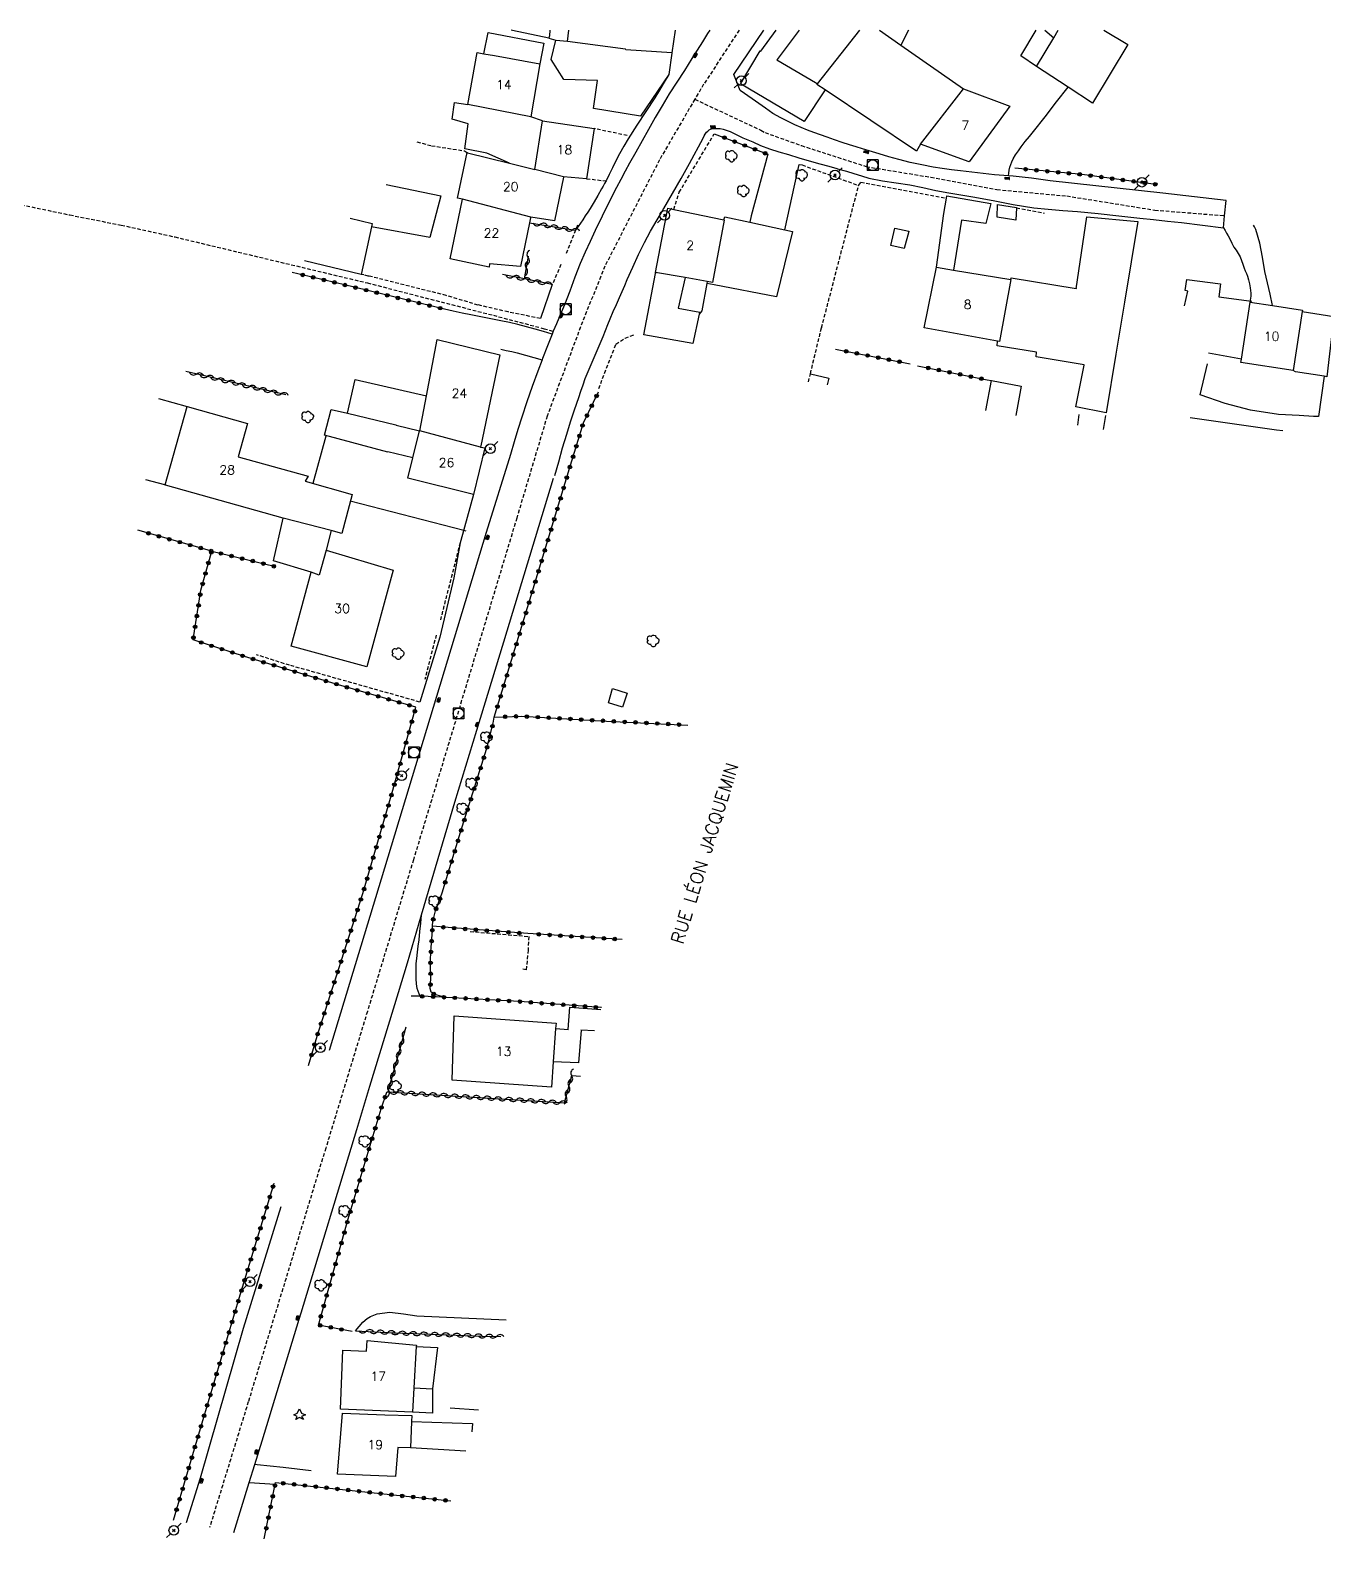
# Model space of a CAD drawing. Header units: millimetres. Extents: x 194066 to 195000, y 155070 to 156000.
# Drawn here: x 194244.3 to 194422.8, y 155792 to 156000 of the extents above; entities that cross this region are included whole.
import ezdxf
from ezdxf.enums import TextEntityAlignment as Align

# ---------------------------------------------------------------- set-up
doc = ezdxf.new("R2010")
doc.units = ezdxf.units.MM
doc.linetypes.add('DASHED', pattern=[0.75, 0.5, -0.25])
doc.layers.get('0').update_dxf_attribs({"linetype": 'CONTINUOUS'})
for name, color, linetype in [('W0001', 6, 'DASHED'), ('W0008', 7, 'CONTINUOUS'), ('W0014', 7, 'CONTINUOUS'), ('W0017', 7, 'CONTINUOUS'), ('W0070', 7, 'DASHED'), ('W0101', 7, 'CONTINUOUS'), ('W0104', 1, 'CONTINUOUS'), ('W0112', 1, 'DASHED'), ('W0211', 2, 'CONTINUOUS'), ('W0214', 2, 'CONTINUOUS'), ('W0300', 7, 'CONTINUOUS'), ('W0303', 7, 'CONTINUOUS'), ('W0310', 3, 'CONTINUOUS'), ('W0322', 7, 'CONTINUOUS'), ('W0323', 7, 'CONTINUOUS'), ('W0401', 7, 'CONTINUOUS'), ('W0420', 7, 'CONTINUOUS'), ('W0473', 7, 'CONTINUOUS'), ('W0989', 7, 'CONTINUOUS'), ('W0991', 7, 'CONTINUOUS'), ('W1102', 7, 'CONTINUOUS')]:
    doc.layers.add(name, color=color, linetype=linetype)
doc.styles.get("Standard").update_dxf_attribs({"font": 'romans.shx', "width": 0.85})

# ---------------------------------------------------------------- blocks, each defined once
blk = doc.blocks.new('T300')
for p, q in [((-0.8, 0.51), (-0.86, 0.34)), ((-0.86, 0.34), (-0.86, 0.17)), ((-0.86, 0.17), (-0.74, 0.06)), ((-0.69, 0.63), (-0.8, 0.51)), ((-0.8, -0.06), (-0.74, 0.06)), ((-0.74, 0.06), (-0.69, 0.11)), ((-0.57, 0.69), (-0.69, 0.63)), ((-0.46, 0.69), (-0.57, 0.69)), ((-0.29, 0.63), (-0.46, 0.69)), ((-0.29, 0.63), (-0.17, 0.74)), ((-0.23, 0.57), (-0.29, 0.63)), ((-0.17, 0.74), (-0.06, 0.8)), ((-0.06, 0.8), (0.06, 0.8)), ((0.06, 0.8), (0.23, 0.74)), ((0.23, 0.74), (0.34, 0.63)), ((0.34, 0.63), (0.4, 0.51)), ((0.46, 0.46), (0.34, 0.46)), ((0.4, 0.51), (0.4, 0.46)), ((0.57, 0.4), (0.46, 0.46)), ((0.57, 0.4), (0.69, 0.29)), ((0.69, 0.29), (0.74, 0.17)), ((0.74, 0.06), (0.69, -0.17)), ((0.74, 0.17), (0.74, 0.06)), ((-0.8, -0.17), (-0.8, -0.06)), ((-0.8, -0.23), (-0.8, -0.17)), ((-0.74, -0.34), (-0.8, -0.23)), ((-0.69, -0.4), (-0.74, -0.34)), ((-0.51, -0.46), (-0.69, -0.4)), ((-0.4, -0.46), (-0.51, -0.46)), ((-0.4, -0.46), (-0.34, -0.46)), ((-0.34, -0.46), (-0.34, -0.4)), ((-0.34, -0.51), (-0.34, -0.46)), ((-0.29, -0.63), (-0.34, -0.51)), ((-0.17, -0.74), (-0.29, -0.63)), ((-0.06, -0.8), (-0.17, -0.74)), ((0.06, -0.8), (-0.06, -0.8)), ((0.17, -0.74), (0.06, -0.8)), ((0.23, -0.69), (0.17, -0.74)), ((0.29, -0.46), (0.23, -0.46)), ((0.29, -0.63), (0.23, -0.69)), ((0.46, -0.4), (0.29, -0.46)), ((0.34, -0.51), (0.29, -0.63)), ((0.34, -0.51), (0.34, -0.46)), ((0.57, -0.34), (0.46, -0.4)), ((0.63, -0.29), (0.57, -0.34)), ((0.69, -0.17), (0.63, -0.29))]:
    blk.add_line(p, q)
blk = doc.blocks.new('T303')
for p, q in [((-0.77, 0), (-0.28, 0.21)), ((-0.28, -0.21), (-0.77, 0)), ((-0.28, 0.21), (0, 0.83)), ((0, 0.83), (0.28, 0.21)), ((0.28, 0.21), (0.83, 0)), ((0.83, 0), (0.28, -0.21)), ((-0.49, -0.63), (-0.28, -0.21)), ((0, -0.35), (-0.49, -0.63)), ((0.56, -0.63), (0, -0.35)), ((0.28, -0.21), (0.56, -0.63))]:
    blk.add_line(p, q)
blk = doc.blocks.new('T473')
for p, q in [((-0.166667, 0.166667), (0.166667, -0.166667)), ((-0.166667, -0.166667), (0.166667, 0.166667)), ((0.500001, 0.500001), (1.000002, 1.000002)), ((-1.000002, -1.000002), (-0.500001, -0.500001))]:
    blk.add_line(p, q)
blk.add_ellipse((0, 0), major_axis=(0.471405, 0.471405), ratio=1, start_param=5.4977871438, end_param=11.780972451)
blk = doc.blocks.new('T420')
for p, q in [((0.75, 0.75), (-0.75, 0.75)), ((-0.75, 0.75), (-0.75, -0.75)), ((0.75, 0.75), (0.75, -0.75)), ((0.75, -0.75), (-0.75, -0.75))]:
    blk.add_line(p, q)
blk.add_ellipse((0, 0), major_axis=(-0.53, 0.53), ratio=1, start_param=3.926991, end_param=10.210176)
blk = doc.blocks.new('T401')
for p, q in [((-0.3, 0.3), (0, 0.3)), ((-0.3, -0.25), (-0.3, 0.3)), ((-0.3, 0.15), (0, 0.15)), ((-0.3, 0), (0, 0)), ((0, 0.3), (0, -0.25)), ((-0.3, -0.15), (0, -0.15)), ((-0.3, -0.25), (-0.3, -0.3)), ((-0.3, -0.3), (0, -0.3)), ((0, -0.3), (0, -0.25))]:
    blk.add_line(p, q)
blk = doc.blocks.new('t323o')
at = {"color": 0, "linetype": 'Continuous'}
for radius in [0.25, 0.15]:
    blk.add_circle((0, 0), radius, dxfattribs=at)
blk = doc.blocks.new('t322o')
at = {"color": 0, "linetype": 'Continuous'}
for radius in [0.25, 0.15]:
    blk.add_circle((0, 0), radius, dxfattribs=at)
blk = doc.blocks.new('t310o')
at = {"color": 0, "linetype": 'Continuous'}
for centre, start, end in [((-0.5, 0.38), 216.8699, 323.1304), ((0.5, -0.37), 36.8699, 143.1303)]:
    blk.add_arc(centre, 0.625, start, end, dxfattribs=at)

msp = doc.modelspace()

# ---------------------------------------------------------------- linework, layer by layer
at = {"layer": 'W0001'}
for points in [[(194342.05, 156000), (194337.14, 155992.54), (194335.92, 155990.48)], [(194335.92, 155990.48), (194331.05, 155982.12), (194328.3, 155976.76), (194323.52, 155967.45), (194320.43, 155959.78), (194315.56, 155946.79), (194311.37, 155932.73), (194303.77, 155907.55), (194297.12, 155885.61), (194290.77, 155864.69), (194285.03, 155845.84), (194274.35, 155810.88), (194269.01, 155793.52)], [(194335.92, 155990.48), (194345.03, 155986.2), (194345.6, 155985.88), (194350.62, 155984.08), (194359.55, 155981.2), (194368.46, 155979.72), (194377.59, 155978.03), (194387.22, 155977.14), (194399.36, 155975.19), (194408.98, 155974.42)]]:
    msp.add_lwpolyline(points, dxfattribs=at)
at = {"layer": 'W0008'}
for points in [[(194355.5, 155980.93), (194355.61, 155980.9), (194356.84, 155980.56), (194357.87, 155980.23), (194358.9, 155979.9), (194359.94, 155979.6), (194361.8, 155979.23), (194363.68, 155978.96), (194365.56, 155978.67), (194367.36, 155978.3), (194369.15, 155977.91), (194370.95, 155977.56), (194372.05, 155977.38), (194373.15, 155977.2), (194374.25, 155977.03), (194377.05, 155976.51), (194379.84, 155975.96), (194382.65, 155975.51), (194384.65, 155975.3), (194386.66, 155975.14), (194388.67, 155974.98), (194391.54, 155974.7), (194394.41, 155974.4), (194397.27, 155974.1), (194399.19, 155973.89), (194401.11, 155973.67), (194403.02, 155973.46)], [(194384.9, 155979.23), (194383.63, 155979.4), (194382.36, 155979.58), (194381.08, 155979.73), (194379.81, 155979.85), (194379.16, 155979.9)], [(194403.02, 155973.46), (194408.83, 155972.76), (194408.98, 155974.42), (194409.17, 155976.52), (194400.46, 155977.51), (194384.9, 155979.23)], [(194295.05, 155867.32), (194296.3, 155871.39), (194298.25, 155878), (194302.85, 155893.53), (194306.38, 155905.12)], [(194281.38, 155822.25), (194281.65, 155823.13), (194289.3, 155848.43), (194291.12, 155854.41)], [(194272.36, 155792.83), (194274.49, 155799.74)]]:
    msp.add_lwpolyline(points, dxfattribs=at)
at = {"layer": 'W0014'}
for points in [[(194337.97, 156000), (194337.69, 155999.56), (194336.96, 155998.4), (194336.24, 155997.24), (194335.52, 155996.08), (194334.48, 155994.46), (194333.43, 155992.84), (194332.4, 155991.21), (194331.42, 155989.58), (194330.47, 155987.95), (194329.52, 155986.31), (194328.65, 155984.76), (194327.79, 155983.2), (194326.93, 155981.64), (194326.33, 155980.54), (194325.72, 155979.43), (194325.12, 155978.32), (194324.11, 155976.35), (194323.13, 155974.37), (194322.17, 155972.38), (194321.47, 155970.88), (194320.79, 155969.37), (194320.13, 155967.85), (194319.38, 155965.95), (194318.67, 155964.03), (194317.93, 155962.13), (194317.39, 155960.82), (194316.83, 155959.52), (194316.4, 155958.48), (194316.29, 155958.21), (194316.24, 155958.08), (194315.6, 155956.47), (194314.93, 155954.72), (194314.86, 155954.55), (194314.27, 155952.96), (194313.51, 155950.87), (194312.76, 155948.77), (194312.06, 155946.65), (194311.53, 155944.94), (194311.02, 155943.22), (194310.52, 155941.5)], [(194341.28, 155993.87), (194345.45, 156000)], [(194332.34, 155993.89), (194331.7, 155992.81), (194331.06, 155991.73), (194330.41, 155990.65), (194329.19, 155988.77), (194327.92, 155986.92), (194326.72, 155985.03), (194326.12, 155983.99), (194325.54, 155982.95), (194324.98, 155981.9), (194324.55, 155981.01), (194324.13, 155980.11), (194323.7, 155979.21)], [(194379.16, 155979.9), (194378.53, 155979.95), (194377.25, 155980.07), (194375.69, 155980.23), (194374.13, 155980.4), (194372.58, 155980.59), (194371.31, 155980.75), (194370.05, 155980.93), (194368.79, 155981.13), (194367.21, 155981.43), (194365.63, 155981.77), (194364.07, 155982.16), (194362.69, 155982.54), (194361.33, 155982.95), (194359.96, 155983.36), (194359.06, 155983.63), (194358.16, 155983.9), (194357.27, 155984.19), (194356.23, 155984.53), (194355.2, 155984.89), (194354.18, 155985.25), (194353.26, 155985.57), (194352.35, 155985.88), (194351.44, 155986.22), (194350.58, 155986.57), (194349.73, 155986.95), (194348.89, 155987.35), (194347.78, 155987.91), (194346.7, 155988.53), (194345.69, 155989.24), (194343.83, 155990.53), (194342.16, 155991.67), (194341.28, 155993.87)], [(194331.58, 155975.26), (194331.66, 155975.39), (194332.84, 155977.46), (194334.02, 155979.54), (194335.2, 155981.61), (194337.08, 155985.13), (194337.22, 155985.41), (194337.37, 155985.68), (194337.55, 155985.93), (194337.71, 155986.09), (194337.89, 155986.24), (194338.09, 155986.35), (194338.39, 155986.44), (194338.72, 155986.46), (194339.04, 155986.46), (194339.44, 155986.42), (194339.84, 155986.34), (194340.24, 155986.23), (194340.8, 155986.01), (194341.33, 155985.73), (194341.88, 155985.46), (194342.56, 155985.16), (194343.25, 155984.87), (194343.94, 155984.59)], [(194343.94, 155984.59), (194344.29, 155984.42), (194344.63, 155984.26), (194344.98, 155984.1), (194346.24, 155983.63), (194347.53, 155983.24), (194348.82, 155982.86), (194350.26, 155982.42), (194351.71, 155981.99), (194353.15, 155981.57), (194354.38, 155981.23), (194355.5, 155980.93)], [(194323.7, 155979.21), (194323.49, 155978.84), (194323.27, 155978.47), (194323.05, 155978.1), (194322.54, 155977.21), (194322.03, 155976.31), (194321.5, 155975.43), (194321.16, 155974.91), (194320.82, 155974.39), (194320.47, 155973.87), (194320.14, 155973.4), (194319.82, 155972.93), (194319.49, 155972.46)], [(194316.61, 155938.58), (194317.15, 155940.49), (194317.69, 155942.4), (194318.26, 155944.3), (194318.79, 155945.98), (194319.34, 155947.65), (194319.91, 155949.33), (194320.2, 155950.21), (194320.51, 155951.09), (194320.82, 155951.96), (194321.61, 155953.91), (194322.47, 155955.84), (194323.3, 155957.78), (194323.62, 155958.59), (194323.93, 155959.4), (194324.25, 155960.2), (194324.67, 155961.19), (194325.11, 155962.17), (194325.54, 155963.14), (194325.9, 155963.97), (194326.26, 155964.79), (194326.61, 155965.61), (194327.37, 155967.33), (194328.14, 155969.05), (194328.97, 155970.73), (194329.83, 155972.3), (194330.75, 155973.85), (194331.58, 155975.25)], [(194316.27, 155964.91), (194314.63, 155960.24)], [(194310.52, 155941.5), (194307.14, 155930.75), (194299.85, 155906.61), (194293.11, 155884.45), (194285.48, 155859.3)], [(194306.38, 155905.13), (194309.59, 155915.67), (194316.45, 155938.21)], [(194305.4, 155935.99), (194303.64, 155929.65)], [(194303.56, 155929.33), (194302.71, 155924.48), (194300.75, 155916.3), (194298, 155907.36)], [(194291.12, 155854.41), (194295.05, 155867.32)], [(194278.83, 155837.76), (194273.62, 155820.96), (194267.7, 155800.32), (194265.8, 155794.18)], [(194274.49, 155799.74), (194275.26, 155802.21), (194276.27, 155805.47), (194281.38, 155822.25)]]:
    msp.add_lwpolyline(points, dxfattribs=at)
at = {"layer": 'W0017'}
for points in [[(194379.16, 155979.9), (194379.22, 155980.3), (194379.28, 155980.7), (194379.36, 155981.09), (194379.48, 155981.48), (194379.64, 155981.86), (194379.82, 155982.24), (194380.15, 155982.82), (194380.54, 155983.38), (194380.94, 155983.92), (194381.49, 155984.63), (194382.05, 155985.33), (194382.61, 155986.02), (194384.21, 155988.06), (194385.8, 155990.11), (194387.39, 155992.16)], [(194345.97, 155982.89), (194343.67, 155974.41), (194343.49, 155973.53)], [(194348.32, 155972.48), (194349.73, 155978.75), (194350.33, 155981.47)], [(194415.6, 155962.04), (194415.24, 155963.6), (194414.88, 155965.17), (194414.52, 155966.73), (194414.18, 155968.68), (194413.85, 155970.63), (194413.27, 155972.5), (194413.17, 155972.7), (194413.08, 155972.9), (194412.98, 155973.11)], [(194408.83, 155972.76), (194409.04, 155972.39), (194409.25, 155972.02), (194409.46, 155971.65), (194409.73, 155971.13), (194409.99, 155970.61), (194410.27, 155970.1), (194410.56, 155969.65), (194410.86, 155969.21), (194411.12, 155968.76), (194411.32, 155968.25), (194411.49, 155967.72), (194411.67, 155967.2), (194411.83, 155966.83), (194411.99, 155966.46), (194412.14, 155966.08), (194412.29, 155965.56), (194412.4, 155965.03), (194412.48, 155964.49), (194412.53, 155964.11), (194412.57, 155963.72), (194412.58, 155963.33), (194412.56, 155963.06), (194412.52, 155962.78), (194412.49, 155962.51)], [(194316.24, 155958.08), (194315.07, 155958.43), (194313.89, 155958.78), (194312.72, 155959.1), (194311.54, 155959.4), (194310.36, 155959.68), (194309.17, 155959.94), (194307.79, 155960.22), (194306.41, 155960.48), (194305.04, 155960.75), (194303.83, 155961), (194302.62, 155961.26), (194301.41, 155961.52)], [(194309.15, 155956.02), (194309.92, 155955.84), (194310.68, 155955.67), (194311.44, 155955.49), (194312.59, 155955.19), (194313.73, 155954.87), (194314.86, 155954.55)], [(194283.04, 155801.35), (194279.16, 155801.8), (194275.57, 155802.17), (194275.26, 155802.21)], [(194274.49, 155799.74), (194278.07, 155799.52)]]:
    msp.add_lwpolyline(points, dxfattribs=at)
at = {"layer": 'W0070'}
for points in [[(194123.54, 155987.41), (194130.15, 155987.27), (194138.53, 155987.4), (194146.89, 155987.63), (194155.6, 155987.74), (194163.75, 155987.93), (194170.18, 155987.93), (194175.21, 155987.73), (194180.52, 155987.31), (194187.78, 155986.36), (194195.05, 155985.02), (194203.44, 155983.6), (194211.19, 155982.13), (194221.81, 155980.19), (194229.8, 155978.69), (194249.75, 155974.52)], [(194249.75, 155974.52), (194256.82, 155973.12), (194264.22, 155971.49), (194290.77, 155965.15), (194308.14, 155960.68), (194315.13, 155958.84), (194316.4, 155958.48)]]:
    msp.add_lwpolyline(points, dxfattribs=at)
at = {"layer": 'W0101'}
for points in [[(194313.33, 155988.04), (194304.62, 155989.77), (194305.9, 155996.92), (194306.85, 155996.75), (194308.3, 155996.49), (194314.57, 155995.37)], [(194314.57, 155995.37), (194313.33, 155988.04)], [(194367.02, 155984.28), (194372.96, 155991.91)], [(194372.96, 155991.91), (194379.34, 155989.54), (194373.73, 155981.85)], [(194313.87, 155980.78), (194313.87, 155980.77), (194314.9, 155987.52), (194322.06, 155986.42)], [(194322.06, 155986.42), (194321, 155979.52), (194317.82, 155979.77)], [(194373.73, 155981.85), (194367.06, 155984.26)], [(194303.89, 155976.7), (194303.21, 155976.84), (194304.51, 155983.12), (194304.57, 155983.1), (194310.35, 155981.66), (194313.87, 155980.78)], [(194317.82, 155979.77), (194317.81, 155979.72), (194316.56, 155973.71), (194313.29, 155974.21)], [(194313.29, 155974.21), (194313.27, 155974.13), (194313.13, 155973.45), (194311.89, 155967.43), (194307.63, 155967.76), (194307.57, 155967.34), (194302.18, 155968.45), (194303.88, 155976.7), (194303.89, 155976.7)], [(194330.52, 155966.58), (194332.22, 155975.46)], [(194332.22, 155975.46), (194333.04, 155975.29), (194339.94, 155973.83), (194339.98, 155973.82), (194338.38, 155965.19), (194338.36, 155965.19)], [(194334.57, 155965.88), (194330.52, 155966.58)], [(194338.36, 155965.19), (194337.61, 155965.33), (194334.57, 155965.88)], [(194298, 155944.76), (194298.92, 155949.57), (194300.4, 155957.37), (194309.02, 155955.25)], [(194309.02, 155955.25), (194306.42, 155942.67), (194306.39, 155942.52)], [(194279.16, 155932.71), (194262.91, 155937.27), (194262.86, 155937.29), (194262.87, 155937.32), (194265.9, 155948.12), (194274.26, 155945.77), (194272.96, 155941.18), (194282.59, 155938.48), (194282.2, 155937.81), (194288.68, 155935.98)], [(194306.39, 155942.52), (194306.38, 155942.52), (194306.43, 155942.51), (194306.98, 155942.4), (194305.4, 155935.99), (194296.35, 155938.21), (194297.04, 155941.03), (194297.96, 155944.77), (194298, 155944.76)], [(194288.68, 155935.98), (194287.26, 155930.62), (194285.79, 155931.01), (194285.79, 155931.01)], [(194285.79, 155931.01), (194279.16, 155932.71)], [(194285.08, 155928.29), (194294.33, 155925.53), (194290.71, 155912.23), (194280.27, 155915.08), (194283.04, 155925.26)], [(194285.08, 155928.29), (194284.14, 155924.87), (194283.04, 155925.26)]]:
    msp.add_lwpolyline(points, dxfattribs=at)
for points in [[(194369.27, 155967.32), (194371.58, 155966.93), (194379.5, 155965.62), (194377.93, 155957.05), (194377.67, 155957.1), (194367.56, 155958.95), (194369.27, 155967.32)], [(194412.49, 155962.51), (194415.6, 155962.04), (194419.71, 155961.41), (194419.68, 155961.19), (194418.44, 155953.07), (194411.22, 155954.17), (194411.29, 155954.64), (194412.49, 155962.51)], [(194316.79, 155863.1), (194316.73, 155862.33), (194316.41, 155857.74), (194316.17, 155854.27), (194302.44, 155855.22), (194302.76, 155864.09), (194302.75, 155864.08), (194316.79, 155863.1)], [(194287.08, 155809.84), (194287.4, 155817.99), (194290.63, 155817.86), (194290.65, 155817.86), (194290.74, 155819.32), (194297.53, 155818.66), (194297.52, 155818.51), (194297.17, 155812.79), (194296.97, 155809.46)], [(194287.32, 155809.3), (194293.2, 155809.09), (194296.88, 155808.96), (194296.86, 155808.17), (194296.73, 155804.5), (194294.98, 155804.56), (194294.67, 155800.59), (194286.66, 155800.88)]]:
    msp.add_lwpolyline(points, close=True, dxfattribs=at)
at = {"layer": 'W0104'}
for points in [[(194306.85, 155996.75), (194307.42, 155999.7), (194315.12, 155998.2), (194314.57, 155995.37)], [(194315.78, 155998.89), (194310.8, 155999.97), (194310.81, 156000)], [(194315.93, 156000), (194315.87, 155999.2), (194315.83, 155999.08), (194315.78, 155998.89), (194316.76, 155998.61)], [(194328.45, 155988.12), (194321.97, 155989.22), (194322.52, 155993.05), (194317.86, 155993.18), (194316.1, 155995.94), (194316.76, 155998.61), (194318.38, 155998.47), (194318.37, 155998.45), (194318.55, 156000)], [(194332.75, 155996.86), (194326.4, 155997.31), (194326.37, 155997.36), (194318.37, 155998.45)], [(194333.19, 156000), (194332.75, 155996.86)], [(194353.89, 155991.78), (194351.01, 155987.41), (194342.23, 155992.6), (194344.93, 155997.16), (194345.02, 155997.09), (194347.12, 156000)], [(194350.3, 156000), (194347.28, 155995.96), (194347.25, 155995.91), (194352.56, 155992.77)], [(194366.47, 155983.3), (194353.89, 155991.78), (194352.77, 155992.53), (194352.85, 155992.62), (194358.68, 156000)], [(194361.4, 156000), (194364.33, 155997.95), (194372.96, 155991.91)], [(194365.41, 156000), (194364.33, 155997.95)], [(194383.04, 155994.99), (194380.89, 155996.48), (194383.01, 156000)], [(194392.34, 156000), (194395.62, 155998.03), (194390.78, 155989.94), (194387.39, 155992.16), (194386.23, 155992.91), (194383.04, 155994.99)], [(194383.04, 155994.99), (194385.41, 155998.95), (194386.04, 156000)], [(194384.19, 156000), (194385.41, 155998.95)], [(194332.75, 155996.83), (194332.34, 155993.89), (194328.45, 155988.12)], [(194352.56, 155992.77), (194352.85, 155992.62)], [(194310.35, 155981.66), (194307.24, 155983.02), (194304.2, 155983.65), (194304.66, 155987.08), (194302.47, 155987.71), (194302.78, 155990.02), (194304.62, 155989.77)], [(194314.9, 155987.52), (194313.33, 155988.04)], [(194367.06, 155984.26), (194367.02, 155984.28), (194367.02, 155984.27), (194366.47, 155983.3)], [(194293.37, 155978.72), (194300.88, 155977.15), (194299.4, 155971.41), (194291.34, 155972.9)], [(194369.27, 155967.32), (194370.26, 155974.71), (194370.27, 155974.71), (194370.64, 155976.83), (194370.69, 155977.16), (194376.73, 155976.11), (194376.06, 155973.34), (194372.71, 155973.79), (194372.71, 155973.78), (194371.58, 155966.93)], [(194288.41, 155974.09), (194291.44, 155973.36), (194291.34, 155972.9), (194289.92, 155966.31), (194282.09, 155968.18)], [(194339.94, 155973.83), (194340.05, 155974.28), (194343.49, 155973.53), (194348.32, 155972.48), (194349.38, 155972.25), (194347.2, 155963.22), (194338.57, 155964.87)], [(194379.5, 155965.62), (194379.54, 155965.84), (194388.52, 155964.36), (194388.51, 155964.34), (194390, 155974.26), (194397, 155973.6), (194395.17, 155962.51), (194393.99, 155955.31), (194392.66, 155947.24), (194388.47, 155948.06), (194389.6, 155953.8), (194389.6, 155953.85), (194382.98, 155954.94), (194383.04, 155955.59), (194377.61, 155956.48), (194377.67, 155957.1)], [(194328.89, 155958.01), (194330.49, 155966.43), (194330.49, 155966.42), (194330.52, 155966.58)], [(194334.57, 155965.88), (194333.64, 155961.67), (194336.6, 155961.12), (194336.54, 155960.86), (194335.64, 155956.78), (194328.89, 155958.01)], [(194337.61, 155965.33), (194337.56, 155965.06), (194336.88, 155961.32)], [(194338.57, 155964.87), (194337.56, 155965.06)], [(194403.44, 155962.01), (194403.89, 155964.02), (194403.56, 155964.09), (194403.77, 155965.64), (194408.4, 155965.03), (194408.17, 155963.23), (194412.68, 155962.63), (194412.49, 155962.51)], [(194336.88, 155961.32), (194336.54, 155960.86)], [(194419.68, 155961.19), (194424.04, 155960.52), (194423.07, 155952.22), (194422.88, 155952.25), (194422.72, 155952.27), (194418.73, 155952.89)], [(194411.29, 155954.64), (194406.75, 155955.48)], [(194351.86, 155952.63), (194354.39, 155952.01), (194354.16, 155951.08)], [(194418.73, 155952.89), (194418.44, 155953.07)], [(194288.01, 155947.17), (194289.08, 155951.82), (194298.92, 155949.57)], [(194376.06, 155947.56), (194376.81, 155951.68), (194380.94, 155950.93), (194380.21, 155946.89)], [(194261.98, 155949.22), (194265.9, 155948.12)], [(194297.04, 155941.03), (194293.59, 155941.86), (194293.59, 155941.83), (194284.85, 155944.15), (194285.79, 155947.7), (194288.01, 155947.17), (194294.68, 155945.56), (194294.72, 155945.55), (194297.96, 155944.77)], [(194262.86, 155937.29), (194260.23, 155938.02)], [(194283.04, 155925.26), (194283.04, 155925.26), (194277.83, 155926.81), (194279.16, 155932.71)], [(194285.79, 155931.01), (194285.79, 155931), (194285.08, 155928.29)], [(194316.73, 155862.33), (194318.5, 155862.2), (194318.48, 155862.21), (194318.7, 155865.27), (194322.97, 155864.95)], [(194322.07, 155862), (194320.19, 155862.13), (194320.23, 155862.13), (194319.9, 155857.62), (194316.41, 155857.74)], [(194297.52, 155818.51), (194300.45, 155818.35), (194299.75, 155812.65)], [(194297.17, 155812.79), (194299.75, 155812.65), (194299.77, 155809.31), (194296.97, 155809.46)], [(194296.86, 155808.17), (194305.25, 155807.89), (194305.18, 155806.75)], [(194304.36, 155804.05), (194296.73, 155804.5)]]:
    msp.add_lwpolyline(points, dxfattribs=at)
for points in [[(194377.68, 155975.95), (194380.27, 155975.54), (194380.27, 155975.5), (194380.19, 155973.79), (194377.6, 155974.21)], [(194364.79, 155969.9), (194362.94, 155970.32), (194363.48, 155972.72), (194365.42, 155972.29), (194365.42, 155972.25), (194364.79, 155969.9)], [(194324.55, 155909.23), (194326.6, 155908.57), (194325.97, 155906.63), (194324.01, 155907.27), (194324, 155907.24), (194324.55, 155909.23)]]:
    msp.add_lwpolyline(points, close=True, dxfattribs=at)
at = {"layer": 'W0112'}
for points in [[(194326.61, 155985.47), (194322.06, 155986.42)], [(194333.04, 155975.29), (194333.77, 155977.66), (194338.61, 155985.72)], [(194297.6, 155984.59), (194299.6, 155984.07), (194299.61, 155984.07), (194304.14, 155983.36), (194304.57, 155983.1)], [(194350.33, 155981.47), (194350.71, 155981.41)], [(194350.71, 155981.41), (194358.51, 155978.59), (194358.82, 155979.02), (194370.64, 155976.83)], [(194321, 155979.52), (194323.7, 155979.21)], [(194351.59, 155951.5), (194351.86, 155952.63), (194353.4, 155959.01), (194353.4, 155958.96), (194358.51, 155978.59)], [(194380.27, 155975.5), (194384.09, 155974.77)], [(194319.75, 155973.09), (194319.49, 155972.46), (194319.48, 155972.43), (194318.09, 155969.01)], [(194317.45, 155967.71), (194316.27, 155964.91)], [(194314.63, 155960.24), (194310.21, 155961.14), (194310.19, 155961.14), (194306.06, 155962.11), (194306.04, 155962.09), (194301.65, 155963.41), (194301.65, 155963.41), (194291, 155966.09), (194290.9, 155966.08), (194290.26, 155966.28), (194289.92, 155966.31)], [(194322.67, 155950.58), (194325.03, 155956.7), (194326.32, 155957.55), (194327.62, 155958.03)], [(194303.64, 155929.65), (194303.56, 155929.33), (194300.82, 155918.63)], [(194300.27, 155916.6), (194298.68, 155910.46)], [(194298, 155907.36), (194280.05, 155912.43), (194280.05, 155912.42), (194275.47, 155913.88)], [(194304.94, 155875.72), (194313.02, 155875.03), (194312.92, 155873.2), (194312.93, 155873.16), (194312.68, 155870.45), (194312.02, 155870.55)]]:
    msp.add_lwpolyline(points, dxfattribs=at)
at = {"layer": 'W0211'}
msp.add_lwpolyline([(194422.72, 155952.27), (194421.91, 155946.71), (194421.22, 155946.74), (194419.28, 155946.88), (194416.4, 155947), (194412.54, 155947.61), (194409.05, 155948.53), (194405.62, 155949.73), (194406.63, 155953.99)], dxfattribs=at)
at = {"layer": 'W0214'}
for points in [[(194417.01, 155944.76), (194416.12, 155944.85), (194404.24, 155946.53)], [(194298.03, 155866.78), (194297.89, 155867.13), (194297.76, 155867.49), (194297.65, 155867.85), (194297.54, 155868.52), (194297.49, 155869.21), (194297.48, 155869.9), (194297.49, 155870.6), (194297.52, 155871.3), (194297.58, 155872), (194297.67, 155872.86), (194297.78, 155873.71), (194297.89, 155874.56), (194298.02, 155875.71), (194298.14, 155876.86), (194298.25, 155878)], [(194289.11, 155820.66), (194289.63, 155821.26), (194290.15, 155821.85), (194290.74, 155822.36), (194291.18, 155822.61), (194291.65, 155822.83), (194292.12, 155823.01), (194293.88, 155823.22), (194295.73, 155822.98), (194297.57, 155822.74), (194309.89, 155822.16)]]:
    msp.add_lwpolyline(points, dxfattribs=at)
at = {"layer": 'W0300'}
for points in [[(194388.72, 155945.52), (194388.94, 155947)], [(194392.55, 155946.87), (194392.22, 155944.96)], [(194302.17, 155810.04), (194306.11, 155809.78)]]:
    msp.add_lwpolyline(points, dxfattribs=at)
at = {"layer": 'W0303'}
for points in [[(194283.3, 155937.54), (194285.07, 155944.07)], [(194304.37, 155930.93), (194304.07, 155931.01), (194288.42, 155935.04)]]:
    msp.add_lwpolyline(points, dxfattribs=at)
at = {"layer": 'W0310'}
for points in [[(194313.13, 155973.45), (194319.15, 155972.45), (194319.48, 155972.43)], [(194312.44, 155965.69), (194312.99, 155968.84)], [(194316.27, 155964.91), (194312.44, 155965.69), (194309.39, 155966.32)], [(194279.52, 155949.71), (194265.75, 155952.93)], [(194296.08, 155862.51), (194293.61, 155853.59), (194317.96, 155852.09), (194318.98, 155855.87), (194320.17, 155855.78)], [(194289.11, 155820.66), (194291.77, 155820.53), (194294.43, 155820.39), (194297.1, 155820.27), (194306.6, 155819.93), (194309.19, 155819.87)]]:
    msp.add_lwpolyline(points, dxfattribs=at)
at = {"layer": 'W0322'}
for points in [[(194301.07, 155881.06), (194303.63, 155889.43), (194307.25, 155901), (194308.11, 155904.43), (194308.27, 155905.29)], [(194301.35, 155866.65), (194300.7, 155866.84), (194300.05, 155867.02), (194299.58, 155867.34), (194299.43, 155867.88), (194299.47, 155868.56), (194299.51, 155869.23), (194299.49, 155870.06), (194299.49, 155870.89), (194299.49, 155871.72), (194299.54, 155872.91), (194299.62, 155874.11), (194299.7, 155875.3), (194299.73, 155875.97), (194299.75, 155876.45), (194299.76, 155876.64), (194299.83, 155877.3), (194300.15, 155878.57), (194300.61, 155879.81), (194301.07, 155881.06)]]:
    msp.add_lwpolyline(points, dxfattribs=at)
at = {"layer": 'W0323'}
for points in [[(194310.8, 155999.97), (194310.58, 156000)], [(194338.61, 155985.72), (194345.97, 155982.89)], [(194399.48, 155978.74), (194389.32, 155980.1), (194380.05, 155980.98)], [(194301.41, 155961.52), (194287.41, 155964.93), (194280.39, 155966.6)], [(194355.33, 155956), (194365.63, 155953.99)], [(194366.63, 155953.73), (194376.22, 155951.78), (194376.81, 155951.68)], [(194308.27, 155905.29), (194313.51, 155922.5), (194318.79, 155940.03), (194320.57, 155945.87), (194322.65, 155950.14)], [(194269.3, 155928.15), (194259.14, 155931.04)], [(194282.65, 155857.25), (194283.83, 155861.3), (194290.14, 155880.96), (194294.29, 155895.2), (194297.47, 155906.64), (194286.79, 155909.73), (194273.81, 155913.65), (194266.74, 155915.93), (194267.82, 155922.78), (194269.3, 155928.15), (194277.94, 155926.08)], [(194308.27, 155905.29), (194312.08, 155905.39), (194323.74, 155904.74), (194334.96, 155904.19)], [(194312.9, 155875.42), (194301.89, 155876.25), (194299.75, 155876.45)], [(194325.92, 155874.6), (194324.46, 155874.71), (194312.9, 155875.42)], [(194323.06, 155865.23), (194322.95, 155865.23), (194311.74, 155866.06), (194301.68, 155866.64), (194301.56, 155866.64), (194301.44, 155866.65), (194301.35, 155866.65), (194298.03, 155866.78), (194296.83, 155866.82)], [(194288.68, 155820.57), (194284.01, 155821.44), (194288.14, 155836.11), (194292.65, 155851.27), (194293.44, 155853.56)], [(194293.44, 155853.56), (194293.61, 155853.59)], [(194264.04, 155794.55), (194267.97, 155807.99), (194273.23, 155825.6), (194277.9, 155841.01), (194277.9, 155841.01)], [(194276.53, 155791.98), (194276.53, 155791.98), (194278.07, 155799.52), (194278.12, 155799.75), (194302.26, 155797.2)]]:
    msp.add_lwpolyline(points, dxfattribs=at)
at = {"layer": 'W1102'}
for points in [[(194317.82, 155979.77), (194313.87, 155980.77)], [(194313.29, 155974.21), (194303.89, 155976.7)], [(194306.38, 155942.52), (194298, 155944.76)]]:
    msp.add_lwpolyline(points, dxfattribs=at)

# ---------------------------------------------------------------- block references
at = {"layer": 'W0300', "rotation": 359.9999899820874}
for p in [(194340.99, 155982.61), (194350.69, 155980), (194342.65, 155977.81), (194295.05, 155914.01), (194307.24, 155902.45), (194305.19, 155896.06), (194303.96, 155892.63), (194300.09, 155879.85), (194294.69, 155854.36), (194290.46, 155846.76), (194287.7, 155837.14), (194284.39, 155826.92)]:
    msp.add_blockref('T300', p, dxfattribs=at)
at = {"layer": 'W0300'}
for p in [(194282.58, 155946.65), (194330.21, 155915.77)]:
    msp.add_blockref('T300', p, dxfattribs=at)
at = {"layer": 'W0303', "rotation": 359.9999899820874}
msp.add_blockref('T303', (194281.39, 155809.07), dxfattribs=at)
at = {"layer": 'W0310'}
for p, rotation in [((194314.61, 155973.2), 350.5176048918416), ((194316.09, 155972.96), 350.5176048918416), ((194317.57, 155972.71), 350.5176048918416), ((194319.05, 155972.46), 350.5176048918416), ((194312.95, 155968.65), 80.1932537330647), ((194312.7, 155967.17), 80.1932537330647), ((194310.86, 155966.01), 168.4410982013134), ((194312.33, 155965.71), 168.4410982013134), ((194313.8, 155965.41), 168.4310467792904), ((194315.27, 155965.11), 168.4310467792904), ((194267.21, 155952.59), 166.8273633212983), ((194268.67, 155952.25), 166.8273633212983), ((194270.13, 155951.91), 166.8273633212983), ((194271.59, 155951.56), 166.8273633212983), ((194273.05, 155951.22), 166.8273633212983), ((194274.51, 155950.88), 166.8273633212983), ((194275.97, 155950.54), 166.8273633212983), ((194277.43, 155950.2), 166.8273633212983), ((194278.89, 155949.86), 166.8273633212983), ((194295.68, 155861.06), 254.5319231668905), ((194294.88, 155858.17), 254.5319231668905), ((194295.28, 155859.61), 254.5319231668905), ((194294.48, 155856.72), 254.5319231668905), ((194318.96, 155855.81), 74.93749300823843), ((194293.68, 155853.83), 254.5319231668905), ((194294.08, 155855.28), 254.5319231668905), ((194318.57, 155854.37), 74.93749300823843), ((194294.86, 155853.51), 356.477140088142), ((194296.36, 155853.42), 356.477140088142), ((194297.85, 155853.33), 356.477140088142), ((194299.35, 155853.24), 356.477140088142), ((194300.85, 155853.15), 356.477140088142), ((194302.35, 155853.05), 356.477140088142), ((194303.84, 155852.96), 356.477140088142), ((194305.34, 155852.87), 356.477140088142), ((194306.84, 155852.78), 356.477140088142), ((194308.33, 155852.68), 356.477140088142), ((194309.83, 155852.59), 356.477140088142), ((194311.33, 155852.5), 356.477140088142), ((194312.83, 155852.41), 356.477140088142), ((194314.32, 155852.32), 356.477140088142), ((194315.82, 155852.22), 356.477140088142), ((194317.32, 155852.13), 356.477140088142), ((194318.18, 155852.92), 74.93749300823843), ((194290.61, 155820.59), 357.1408140598718), ((194292.1, 155820.51), 357.1193524955728), ((194293.6, 155820.43), 357.1193524955728), ((194295.1, 155820.36), 357.3135423125565), ((194296.6, 155820.29), 357.3135423125565), ((194298.1, 155820.23), 357.9862185819616), ((194299.6, 155820.18), 357.9862185819616), ((194301.1, 155820.13), 357.9862185819616), ((194302.59, 155820.07), 357.9862185819616), ((194304.09, 155820.02), 357.9862185819616), ((194305.59, 155819.97), 357.9862185819616), ((194307.09, 155819.92), 358.6136934351382), ((194308.59, 155819.89), 358.6136934351382)]:
    msp.add_blockref('t310o', p, dxfattribs=dict(at, rotation=rotation))
at = {"layer": 'W0322'}
for p, rotation in [((194307.64, 155902.57), 75.81432381508327), ((194308.01, 155904.03), 75.81432381508327), ((194307.28, 155901.12), 75.81432381508327), ((194306.39, 155898.25), 72.66006520561874), ((194306.84, 155899.68), 72.66006520561874), ((194305.94, 155896.82), 72.66006520561874), ((194305.05, 155893.96), 72.66006520561874), ((194305.49, 155895.39), 72.66006520561874), ((194304.6, 155892.53), 72.66006520561874), ((194303.71, 155889.66), 72.66006520561874), ((194304.15, 155891.09), 72.66006520561874), ((194303.27, 155888.23), 72.99352592470048), ((194302.39, 155885.36), 72.99352592470048), ((194302.83, 155886.79), 72.99352592470048), ((194301.95, 155883.92), 72.99352592470048), ((194301.51, 155882.49), 72.99352592470048), ((194300.77, 155880.24), 69.59577154093888), ((194299.85, 155877.39), 75.98498898668853), ((194300.25, 155878.83), 69.59577154137759), ((194299.73, 155875.89), 87.35089056143853), ((194299.54, 155872.9), 87.74768670999646), ((194299.64, 155874.4), 86.11904668042287), ((194299.49, 155871.4), 89.51562692921112), ((194299.5, 155869.9), 91.17477895329536), ((194299.46, 155868.4), 86.85783658721871), ((194299.92, 155867.1), 145.4337456447777)]:
    msp.add_blockref('t322o', p, dxfattribs=dict(at, rotation=rotation))
at = {"layer": 'W0323'}
for p, rotation in [((194340.01, 155985.18), 338.9849114869807), ((194341.41, 155984.64), 338.9849114869807), ((194342.81, 155984.1), 338.9849114869807), ((194344.21, 155983.57), 338.9849114869807), ((194345.61, 155983.03), 338.9849114869807), ((194381.54, 155980.83), 174.578913037768), ((194383.03, 155980.69), 174.578913037768), ((194384.53, 155980.55), 174.578913037768), ((194386.02, 155980.41), 174.578913037768), ((194387.51, 155980.27), 174.578913037768), ((194389.01, 155980.12), 174.578913037768), ((194390.49, 155979.94), 172.3916883047866), ((194391.98, 155979.74), 172.3916883047866), ((194393.47, 155979.54), 172.3916883047866), ((194394.95, 155979.34), 172.3916883047866), ((194396.44, 155979.14), 172.3916883047866), ((194397.93, 155978.95), 172.3916883047866), ((194399.41, 155978.75), 172.3916883047866), ((194281.85, 155966.25), 166.6062253633685), ((194283.31, 155965.9), 166.6062253633685), ((194284.77, 155965.56), 166.6062253633685), ((194286.23, 155965.21), 166.6062253633685), ((194287.68, 155964.86), 166.3137634192538), ((194289.14, 155964.51), 166.3137634192538), ((194290.6, 155964.15), 166.3137634192538), ((194292.06, 155963.8), 166.3137634192538), ((194293.51, 155963.44), 166.3137634192538), ((194294.97, 155963.09), 166.3137634192538), ((194296.43, 155962.73), 166.3137634192538), ((194297.89, 155962.38), 166.3137634192538), ((194299.34, 155962.02), 166.3137634192538), ((194300.8, 155961.67), 166.3137634192538), ((194356.8, 155955.71), 348.979188917313), ((194358.27, 155955.42), 348.979188917313), ((194359.75, 155955.14), 348.979188917313), ((194361.22, 155954.85), 348.979188917313), ((194362.69, 155954.56), 348.979188917313), ((194364.16, 155954.28), 348.979188917313), ((194368.1, 155953.43), 348.4903114699244), ((194369.57, 155953.13), 348.4903114699244), ((194371.04, 155952.83), 348.4903114699244), ((194372.51, 155952.53), 348.4903114699244), ((194373.98, 155952.23), 348.4903114699244), ((194375.45, 155951.94), 348.4903114699244), ((194321.71, 155948.21), 63.99586106109295), ((194322.37, 155949.56), 63.99586106109295), ((194321.05, 155946.86), 63.99586106109295), ((194320.02, 155944.05), 73.04008931768162), ((194320.45, 155945.49), 73.04008931768162), ((194319.58, 155942.62), 73.04008931768162), ((194318.7, 155939.75), 73.2276270514624), ((194319.14, 155941.18), 73.04008931768162), ((194318.27, 155938.31), 73.2276270514624), ((194317.41, 155935.44), 73.2276270514624), ((194317.84, 155936.88), 73.2276270514624), ((194316.97, 155934), 73.2276270514624), ((194316.11, 155931.13), 73.2276270514624), ((194316.54, 155932.57), 73.2276270514624), ((194260.58, 155930.63), 164.1048804319355), ((194262.02, 155930.22), 164.1048804319355), ((194263.46, 155929.81), 164.1048804319355), ((194264.91, 155929.4), 164.1048804319355), ((194315.67, 155929.7), 73.2276270514624), ((194266.35, 155928.99), 164.1048804319355), ((194267.79, 155928.58), 164.1048804319355), ((194269.23, 155928.17), 164.1048804319355), ((194269.25, 155927.98), 74.63664002833544), ((194270.58, 155927.84), 346.5220736021283), ((194272.04, 155927.49), 346.5220736021283), ((194273.5, 155927.14), 346.5220736021283), ((194315.24, 155928.26), 73.2276270514624), ((194268.45, 155925.08), 74.63664002833544), ((194268.85, 155926.53), 74.63664002833544), ((194274.96, 155926.79), 346.5220736021283), ((194276.42, 155926.44), 346.5220736021283), ((194277.87, 155926.09), 346.5220736021283), ((194314.38, 155925.39), 73.2276270514624), ((194314.81, 155926.82), 73.2276270514624), ((194268.06, 155923.64), 74.63664002833544), ((194313.94, 155923.95), 73.2276270514624), ((194267.49, 155920.69), 81.03683551534824), ((194267.72, 155922.18), 81.03683551534824), ((194313.07, 155921.08), 73.09143531054598), ((194313.51, 155922.51), 73.2276270514624), ((194267.26, 155919.21), 81.03683551534824), ((194312.64, 155919.64), 73.09143531054598), ((194267.02, 155917.73), 81.03683551534824), ((194311.77, 155916.77), 73.09143531054598), ((194312.2, 155918.21), 73.09143531054598), ((194266.79, 155916.25), 81.03683551534824), ((194267.86, 155915.57), 162.0869717319291), ((194269.29, 155915.11), 162.0869717319291), ((194270.72, 155914.65), 162.0869717319291), ((194311.33, 155915.34), 73.09143531054598), ((194272.15, 155914.19), 162.0869717319291), ((194273.57, 155913.73), 162.0869717319291), ((194275.01, 155913.29), 163.1930783645792), ((194276.44, 155912.85), 163.1930783645792), ((194277.88, 155912.42), 163.1930783645792), ((194310.46, 155912.47), 73.09143531054598), ((194310.89, 155913.9), 73.09143531054598), ((194279.32, 155911.99), 163.1930783645792), ((194280.75, 155911.55), 163.1930783645792), ((194282.19, 155911.12), 163.1930783645792), ((194283.62, 155910.69), 163.1930783645792), ((194310.02, 155911.03), 73.09143531054598), ((194285.06, 155910.25), 163.1930783645792), ((194286.5, 155909.82), 163.1930783645792), ((194287.94, 155909.4), 163.8677730053452), ((194289.38, 155908.98), 163.8677730053452), ((194290.82, 155908.56), 163.8677730053452), ((194309.58, 155909.6), 73.09143531054598), ((194292.26, 155908.15), 163.8677730053452), ((194293.7, 155907.73), 163.8677730053452), ((194295.14, 155907.31), 163.8677730053452), ((194296.58, 155906.9), 163.8677730053452), ((194308.71, 155906.73), 73.09143531054598), ((194309.15, 155908.16), 73.09143531054598), ((194296.91, 155904.64), 74.45702904516457), ((194297.32, 155906.09), 74.45702904516457), ((194309.77, 155905.33), 1.534341499458533), ((194311.27, 155905.37), 1.534341499458533), ((194312.77, 155905.36), 356.7842407692923), ((194314.27, 155905.27), 356.7842407692923), ((194315.77, 155905.19), 356.7842407692923), ((194317.27, 155905.1), 356.7842407692923), ((194318.76, 155905.02), 356.7842407692923), ((194320.26, 155904.94), 356.7842407692923), ((194321.76, 155904.85), 356.7842407692923), ((194323.26, 155904.77), 356.7842407692923), ((194324.75, 155904.69), 357.2041252591831), ((194326.25, 155904.62), 357.2041252591831), ((194327.75, 155904.54), 357.2041252591831), ((194329.25, 155904.47), 357.2041252591831), ((194330.75, 155904.4), 357.2041252591831), ((194332.25, 155904.32), 357.2041252591831), ((194333.74, 155904.25), 357.2041252591831), ((194296.51, 155903.2), 74.45702904516457), ((194295.71, 155900.31), 74.45702904516457), ((194296.11, 155901.75), 74.45702904516457), ((194295.31, 155898.86), 74.45702904516457), ((194294.5, 155895.97), 74.45702904516457), ((194294.9, 155897.42), 74.45702904516457), ((194294.09, 155894.53), 73.76868191849711), ((194293.25, 155891.65), 73.76868191849711), ((194293.67, 155893.09), 73.76868191849711), ((194292.83, 155890.21), 73.76868191849711), ((194292.42, 155888.77), 73.76868191849711), ((194291.58, 155885.89), 73.76868191849711), ((194292, 155887.33), 73.76868191849711), ((194291.16, 155884.45), 73.76868191849711), ((194290.32, 155881.57), 73.76868191849711), ((194290.74, 155883.01), 73.76868191849711), ((194289.88, 155880.13), 72.1967707730999), ((194288.96, 155877.28), 72.1967707730999), ((194289.42, 155878.7), 72.1967707730999), ((194288.5, 155875.85), 72.1967707730999), ((194301.25, 155876.31), 174.5836638192184), ((194302.74, 155876.18), 175.7139521684891), ((194304.24, 155876.07), 175.7139521684891), ((194305.73, 155875.96), 175.7139521684891), ((194307.23, 155875.85), 175.7139521684891), ((194308.72, 155875.74), 175.7139521684891), ((194310.22, 155875.62), 175.7139521684891), ((194311.72, 155875.51), 175.7139521684891), ((194314.4, 155875.33), 176.4638021182217), ((194315.9, 155875.24), 176.4638021182217), ((194317.39, 155875.14), 176.4638021182217), ((194318.89, 155875.05), 176.4638021182217), ((194320.39, 155874.96), 176.4638021182217), ((194287.58, 155872.99), 72.1967707730999), ((194288.04, 155874.42), 72.1967707730999), ((194321.88, 155874.87), 176.4638021182217), ((194323.38, 155874.77), 176.4638021182217), ((194324.88, 155874.68), 175.5933615405706), ((194287.13, 155871.56), 72.1967707730999), ((194286.21, 155868.71), 72.1967707730999), ((194286.67, 155870.14), 72.1967707730999), ((194285.75, 155867.28), 72.1967707730999), ((194298.33, 155866.77), 177.8623179496485), ((194299.83, 155866.71), 177.8623179496485), ((194301.33, 155866.65), 177.8623179496485), ((194285.29, 155865.85), 72.1967707730999), ((194302.82, 155866.57), 176.6912618427256), ((194304.32, 155866.49), 176.6912618427256), ((194305.82, 155866.4), 176.6912618427256), ((194307.32, 155866.31), 176.6912618427256), ((194308.81, 155866.23), 176.6912618427256), ((194310.31, 155866.14), 176.6912618427256), ((194311.81, 155866.05), 175.7956149597398), ((194313.31, 155865.94), 175.7956149597398), ((194314.8, 155865.83), 175.7956149597398), ((194316.3, 155865.72), 175.7956149597398), ((194317.79, 155865.61), 175.7956149597398), ((194319.29, 155865.5), 175.7956149597398), ((194320.79, 155865.39), 175.7956149597398), ((194322.28, 155865.28), 175.7956149597398), ((194284.37, 155862.99), 72.1967707730999), ((194284.83, 155864.42), 72.1967707730999), ((194283.91, 155861.57), 72.1967707730999), ((194283.07, 155858.69), 73.70642784232714), ((194283.49, 155860.13), 73.70642784232714), ((194293.2, 155852.87), 70.98209832166117), ((194292.28, 155850.02), 73.41354805327333), ((194292.71, 155851.45), 70.98209832166117), ((194291.85, 155848.58), 73.41354805327333), ((194291.42, 155847.14), 73.41354805327333), ((194290.56, 155844.27), 73.41354805327333), ((194290.99, 155845.71), 73.41354805327333), ((194290.14, 155842.83), 73.41354805327333), ((194277.76, 155840.54), 73.13971785874125), ((194289.28, 155839.95), 73.41354805327333), ((194289.71, 155841.39), 73.41354805327333), ((194276.89, 155837.67), 73.13971785874125), ((194277.32, 155839.11), 73.13971785874125), ((194288.85, 155838.52), 73.41354805327333), ((194276.45, 155836.24), 73.13971785874125), ((194288, 155835.64), 74.29735729911361), ((194288.42, 155837.08), 73.41354805327333), ((194275.58, 155833.37), 73.13971785874125), ((194276.02, 155834.8), 73.13971785874125), ((194287.6, 155834.2), 74.29735729911361), ((194275.15, 155831.93), 73.13971785874125), ((194286.78, 155831.31), 74.29735729911361), ((194287.19, 155832.75), 74.29735729911361), ((194274.71, 155830.49), 73.13971785874125), ((194286.38, 155829.86), 74.29735729911361), ((194273.84, 155827.62), 73.13971785874125), ((194274.28, 155829.06), 73.13971785874125), ((194285.97, 155828.42), 74.29735729911361), ((194273.41, 155826.19), 73.13971785874125), ((194285.16, 155825.53), 74.29735729911361), ((194285.57, 155826.98), 74.29735729911361), ((194272.55, 155823.31), 73.37094772035248), ((194272.98, 155824.75), 73.37094772035248), ((194284.75, 155824.09), 74.29735729911361), ((194272.12, 155821.88), 73.37094772035248), ((194284.26, 155821.4), 169.3662738694038), ((194284.35, 155822.64), 74.29735729911361), ((194285.73, 155821.12), 169.3662738694038), ((194287.21, 155820.84), 169.3662738694038), ((194271.26, 155819), 73.37094772035248), ((194271.69, 155820.44), 73.37094772035248), ((194270.83, 155817.57), 73.37094772035248), ((194269.97, 155814.69), 73.37094772035248), ((194270.4, 155816.13), 73.37094772035248), ((194269.54, 155813.25), 73.37094772035248), ((194269.11, 155811.82), 73.37094772035248), ((194268.26, 155808.94), 73.37094772035248), ((194268.68, 155810.38), 73.37094772035248), ((194267.83, 155807.5), 73.69026843576115), ((194266.99, 155804.62), 73.69026843576115), ((194267.41, 155806.06), 73.69026843576115), ((194266.57, 155803.18), 73.69026843576115), ((194265.72, 155800.31), 73.69026843576115), ((194266.14, 155801.75), 73.69026843576115), ((194265.3, 155798.87), 73.69026843576115), ((194278.03, 155799.32), 78.44633169653514), ((194279.17, 155799.64), 353.9547505576721), ((194280.66, 155799.48), 353.9547505576721), ((194282.15, 155799.33), 353.9547505576721), ((194283.65, 155799.17), 353.9547505576721), ((194285.14, 155799.01), 353.9547505576721), ((194286.63, 155798.85), 353.9547505576721), ((194288.12, 155798.69), 353.9547505576721), ((194289.61, 155798.54), 353.9547505576721), ((194291.1, 155798.38), 353.9547505576721), ((194292.6, 155798.22), 353.9547505576721), ((194294.09, 155798.06), 353.9547505576721), ((194264.46, 155795.99), 73.69026843576115), ((194264.88, 155797.43), 73.69026843576115), ((194277.43, 155796.38), 78.44633169653514), ((194277.73, 155797.85), 78.44633169653514), ((194295.58, 155797.9), 353.9547505576721), ((194297.07, 155797.75), 353.9547505576721), ((194298.56, 155797.59), 353.9547505576721), ((194300.05, 155797.43), 353.9547505576721), ((194301.55, 155797.27), 353.9547505576721), ((194277.13, 155794.91), 78.44633169653514), ((194276.83, 155793.44), 78.44633169653514)]:
    msp.add_blockref('t323o', p, dxfattribs=dict(at, rotation=rotation))
at = {"layer": 'W0401'}
for p, rotation in [((194335.85, 155996.62), 148.1147594924566), ((194338.41, 155986.52), 274.7490348556209), ((194359.62, 155983.34), 73.31827313699569), ((194379.03, 155979.72), 85.30380713026403), ((194317.33, 155960.68), 156.9502922027851), ((194307.21, 155930.09), 163.2026337086364), ((194300.46, 155907.67), 163.2026337086364), ((194306.05, 155904.22), 343.0874322093148), ((194275.85, 155826.8), 162.755556846324), ((194281.29, 155822.41), 343.0519083954416), ((194275.6, 155803.93), 342.8121260668918), ((194267.76, 155800), 162.9649158047633)]:
    msp.add_blockref('T401', p, dxfattribs=dict(at, rotation=rotation))
at = {"layer": 'W0420', "rotation": 359.9999899820874}
for p in [(194360.44, 155981.38), (194318.1, 155961.51), (194303.33, 155905.78), (194297.2, 155900.4)]:
    msp.add_blockref('T420', p, dxfattribs=at)
at = {"layer": 'W0473', "rotation": 359.9999899820874}
for p in [(194342.35, 155993.03), (194355.26, 155980.04), (194397.57, 155979.04), (194331.77, 155974.45), (194307.74, 155942.3), (194295.51, 155897.21), (194284.28, 155859.68), (194274.58, 155827.42), (194264.08, 155793.14)]:
    msp.add_blockref('T473', p, dxfattribs=at)

# ---------------------------------------------------------------- texts
at = {"layer": 'W0989'}
msp.add_text('RUE LÉON JACQUEMIN  ', height=1.75, rotation=72.8212, dxfattribs=at).set_placement((194334.28, 155873.88))
at = {"layer": 'W0991'}
for s, p in [('14', (194309.59, 155992.48)), ('7', (194373.22, 155986.88)), ('18', (194317.95, 155983.52)), ('20', (194310.54, 155978.41)), ('22', (194307.88, 155972.02)), ('2', (194335.28, 155970.32)), ('8', (194373.54, 155962.18)), ('10', (194415.46, 155957.79)), ('24', (194303.46, 155949.94)), ('28', (194271.43, 155939.37)), ('26', (194301.68, 155940.38)), ('30', (194287.29, 155920.26)), ('13', (194309.55, 155859.18)), ('17', (194292.26, 155814.39)), ('19', (194291.86, 155804.95))]:
    msp.add_text(s, height=1.25, dxfattribs=at).set_placement(p, align=Align.MIDDLE_CENTER)

doc.saveas('drawing.dxf')
